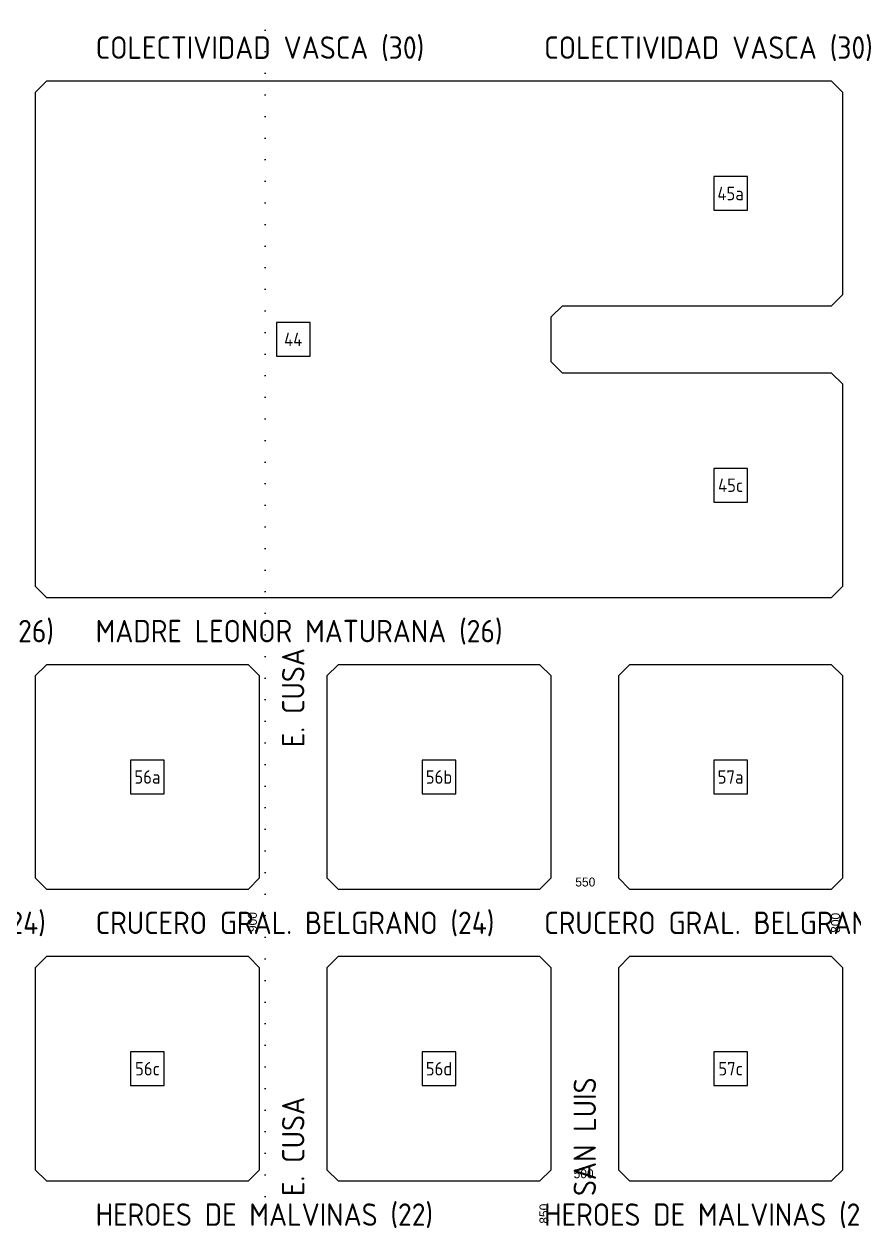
# Model space of a CAD drawing. Extents: x -48 to 13651, y -112 to 3468.
# Drawn here: x 987 to 1357, y 2258 to 2795 of the extents above; entities that cross this region are included whole.
import ezdxf
from ezdxf.enums import TextEntityAlignment as Align

# ---------------------------------------------------------------- set-up
doc = ezdxf.new("R2010")
doc.units = 0
doc.header["$LTSCALE"] = 6
doc.header["$MEASUREMENT"] = 0
doc.linetypes.add('DOT2', pattern=[3.175, 0, -3.175])
for name, color, linetype in [('AMPLIACIONES', 2, 'CONTINUOUS'), ('MANZANAS', 7, 'CONTINUOUS'), ('NUMCASA', 12, 'CONTINUOUS'), ('NUMERO-MANZANA', 4, 'CONTINUOUS'), ('RADIO', 4, 'DOT2')]:
    doc.layers.add(name, color=color, linetype=linetype)
doc.layers.add('ATENCION', color=7, linetype='CONTINUOUS', plot=False)
doc.styles.add('GEOSLAB703LTBT', font='isocp.shx', dxfattribs={"width": 0.9, "height": 8})
doc.styles.add('GOTHICE', font='GOTHICE.shx', dxfattribs={"height": 0.6})

# ---------------------------------------------------------------- blocks, each defined once
blk = doc.blocks.new('CUADRADO')
at = {"layer": 'NUMERO-MANZANA', "linetype": 'Continuous'}
blk.add_lwpolyline([(-7.5, -7.5), (7.5, -7.5), (7.5, 7.5), (-7.5, 7.5)], close=True, dxfattribs=at)

msp = doc.modelspace()

# ---------------------------------------------------------------- linework, layer by layer
at = {"layer": 'MANZANAS'}
for p, q in [((997.234, 2769.145), (992.234, 2764.145)), ((1347.234, 2769.145), (997.234, 2769.145)), ((1352.234, 2764.145), (1347.234, 2769.145)), ((992.234, 2764.145), (992.234, 2544.145)), ((1352.234, 2674.145), (1352.234, 2764.145)), ((1347.234, 2669.145), (1352.234, 2674.145)), ((1227.234, 2669.145), (1222.234, 2664.145)), ((1227.234, 2669.145), (1347.234, 2669.145)), ((1222.234, 2644.145), (1222.234, 2664.145)), ((1222.234, 2644.145), (1227.234, 2639.145)), ((1347.234, 2639.145), (1227.234, 2639.145)), ((1347.234, 2639.145), (1352.234, 2634.145)), ((1352.234, 2544.145), (1352.234, 2634.145)), ((992.234, 2544.145), (997.234, 2539.145)), ((1352.234, 2544.145), (1347.234, 2539.145)), ((997.234, 2539.145), (1347.234, 2539.145)), ((997.234, 2509.145), (992.234, 2504.145)), ((1087.234, 2509.145), (997.234, 2509.145)), ((1087.234, 2509.145), (1092.234, 2504.145)), ((1122.234, 2504.145), (1127.234, 2509.145)), ((1217.234, 2509.145), (1127.234, 2509.145)), ((1217.234, 2509.145), (1222.234, 2504.145)), ((1252.234, 2504.145), (1257.234, 2509.145)), ((1347.234, 2509.145), (1257.234, 2509.145)), ((1347.234, 2509.145), (1352.234, 2504.145)), ((992.234, 2504.145), (992.234, 2414.145)), ((1092.234, 2414.145), (1092.234, 2504.145)), ((1122.234, 2504.145), (1122.234, 2414.145)), ((1222.234, 2414.145), (1222.234, 2504.145)), ((1252.234, 2504.145), (1252.234, 2414.145)), ((1352.234, 2414.145), (1352.234, 2504.145)), ((997.234, 2409.145), (992.234, 2414.145)), ((1087.234, 2409.145), (1092.234, 2414.145)), ((1122.234, 2414.145), (1127.234, 2409.145)), ((1217.234, 2409.145), (1222.234, 2414.145)), ((1252.234, 2414.145), (1257.234, 2409.145)), ((1347.234, 2409.145), (1352.234, 2414.145)), ((997.234, 2409.145), (1087.234, 2409.145)), ((1127.234, 2409.145), (1217.234, 2409.145)), ((1257.234, 2409.145), (1347.234, 2409.145)), ((992.234, 2374.145), (997.234, 2379.145)), ((1087.234, 2379.145), (997.234, 2379.145)), ((1092.234, 2374.145), (1087.234, 2379.145)), ((1127.234, 2379.145), (1122.234, 2374.145)), ((1217.234, 2379.145), (1127.234, 2379.145)), ((1222.234, 2374.145), (1217.234, 2379.145)), ((1257.234, 2379.145), (1252.234, 2374.145)), ((1347.234, 2379.145), (1257.234, 2379.145)), ((1352.234, 2374.145), (1347.234, 2379.145)), ((992.234, 2374.145), (992.234, 2284.145)), ((1092.234, 2284.145), (1092.234, 2374.145)), ((1122.234, 2374.145), (1122.234, 2284.145)), ((1222.234, 2284.145), (1222.234, 2374.145)), ((1252.234, 2374.145), (1252.234, 2284.145)), ((1352.234, 2284.145), (1352.234, 2374.145)), ((992.234, 2284.145), (997.234, 2279.145)), ((1087.234, 2279.145), (1092.234, 2284.145)), ((1122.234, 2284.145), (1127.234, 2279.145)), ((1217.234, 2279.145), (1222.234, 2284.145)), ((1252.234, 2284.145), (1257.234, 2279.145)), ((1352.234, 2284.145), (1347.234, 2279.145)), ((997.234, 2279.145), (1087.234, 2279.145)), ((1127.234, 2279.145), (1217.234, 2279.145)), ((1257.234, 2279.145), (1347.234, 2279.145))]:
    msp.add_line(p, q, dxfattribs=at)
at = {"layer": 'RADIO', "color": 4, "ltscale": 0.5}
msp.add_line((1094.784, 2888.235), (1094.784, 2004.644), dxfattribs=at)

# ---------------------------------------------------------------- block references
at = {"layer": 'AMPLIACIONES', "ltscale": 0.1}
for p in [(1302.234, 2719.145), (1107.234, 2654.145), (1302.234, 2589.145), (1042.234, 2459.145), (1172.234, 2459.145), (1302.234, 2459.145), (1042.234, 2329.145), (1172.234, 2329.145), (1302.234, 2329.145)]:
    msp.add_blockref('CUADRADO', p, dxfattribs=at)

# ---------------------------------------------------------------- texts
at = {"layer": 'ATENCION', "style": 'GEOSLAB703LTBT'}
for s, p in [('COLECTIVIDAD VASCA (30)', (1019.141, 2784.145)), ('COLECTIVIDAD VASCA (30)', (1219.141, 2784.145)), ('MADRE LEONOR MATURANA (26)', (819.141, 2524.145)), ('MADRE LEONOR MATURANA (26)', (1019.141, 2524.145)), ('CRUCERO GRAL. BELGRANO (24)', (819.141, 2394.145)), ('CRUCERO GRAL. BELGRANO (24)', (1019.141, 2394.145)), ('CRUCERO GRAL. BELGRANO (24)', (1219.141, 2394.145)), ('HEROES DE MALVINAS (22)', (1019.141, 2264.145)), ('HEROES DE MALVINAS (22)', (1219.141, 2264.145))]:
    msp.add_text(s, height=10, dxfattribs=at).set_placement(p, align=Align.MIDDLE_LEFT)
for s, p in [('E. CUSA', (1107.234, 2472.415)), ('SAN LUIS', (1237.234, 2272.415)), ('E. CUSA', (1107.234, 2272.415))]:
    msp.add_text(s, height=10, rotation=90, dxfattribs=at).set_placement(p, align=Align.MIDDLE_LEFT)
at = {"layer": 'NUMCASA', "color": 12, "linetype": 'Continuous', "style": 'GOTHICE'}
for s, p in [('550', (1237.459, 2409.145)), ('500', (1236.715, 2279.145))]:
    msp.add_text(s, height=4, dxfattribs=at).set_placement(p, align=Align.BOTTOM_CENTER)
for s, p in [('900', (1092.234, 2394.491)), ('800', (1352.234, 2394.153)), ('850', (1222.234, 2264.554))]:
    msp.add_text(s, height=4, rotation=90, dxfattribs=at).set_placement(p, align=Align.BOTTOM_CENTER)
at = {"layer": 'NUMERO-MANZANA', "style": 'GEOSLAB703LTBT'}
for s, p in [('45a', (1302.234, 2719.145)), ('44', (1107.234, 2654.145)), ('45c', (1302.234, 2589.145)), ('56a', (1042.234, 2459.145)), ('56b', (1172.234, 2459.145)), ('57a', (1302.234, 2459.145)), ('56c', (1042.234, 2329.145)), ('56d', (1172.234, 2329.145)), ('57c', (1302.234, 2329.145))]:
    msp.add_text(s, height=6, dxfattribs=at).set_placement(p, align=Align.MIDDLE)

doc.saveas('drawing.dxf')
